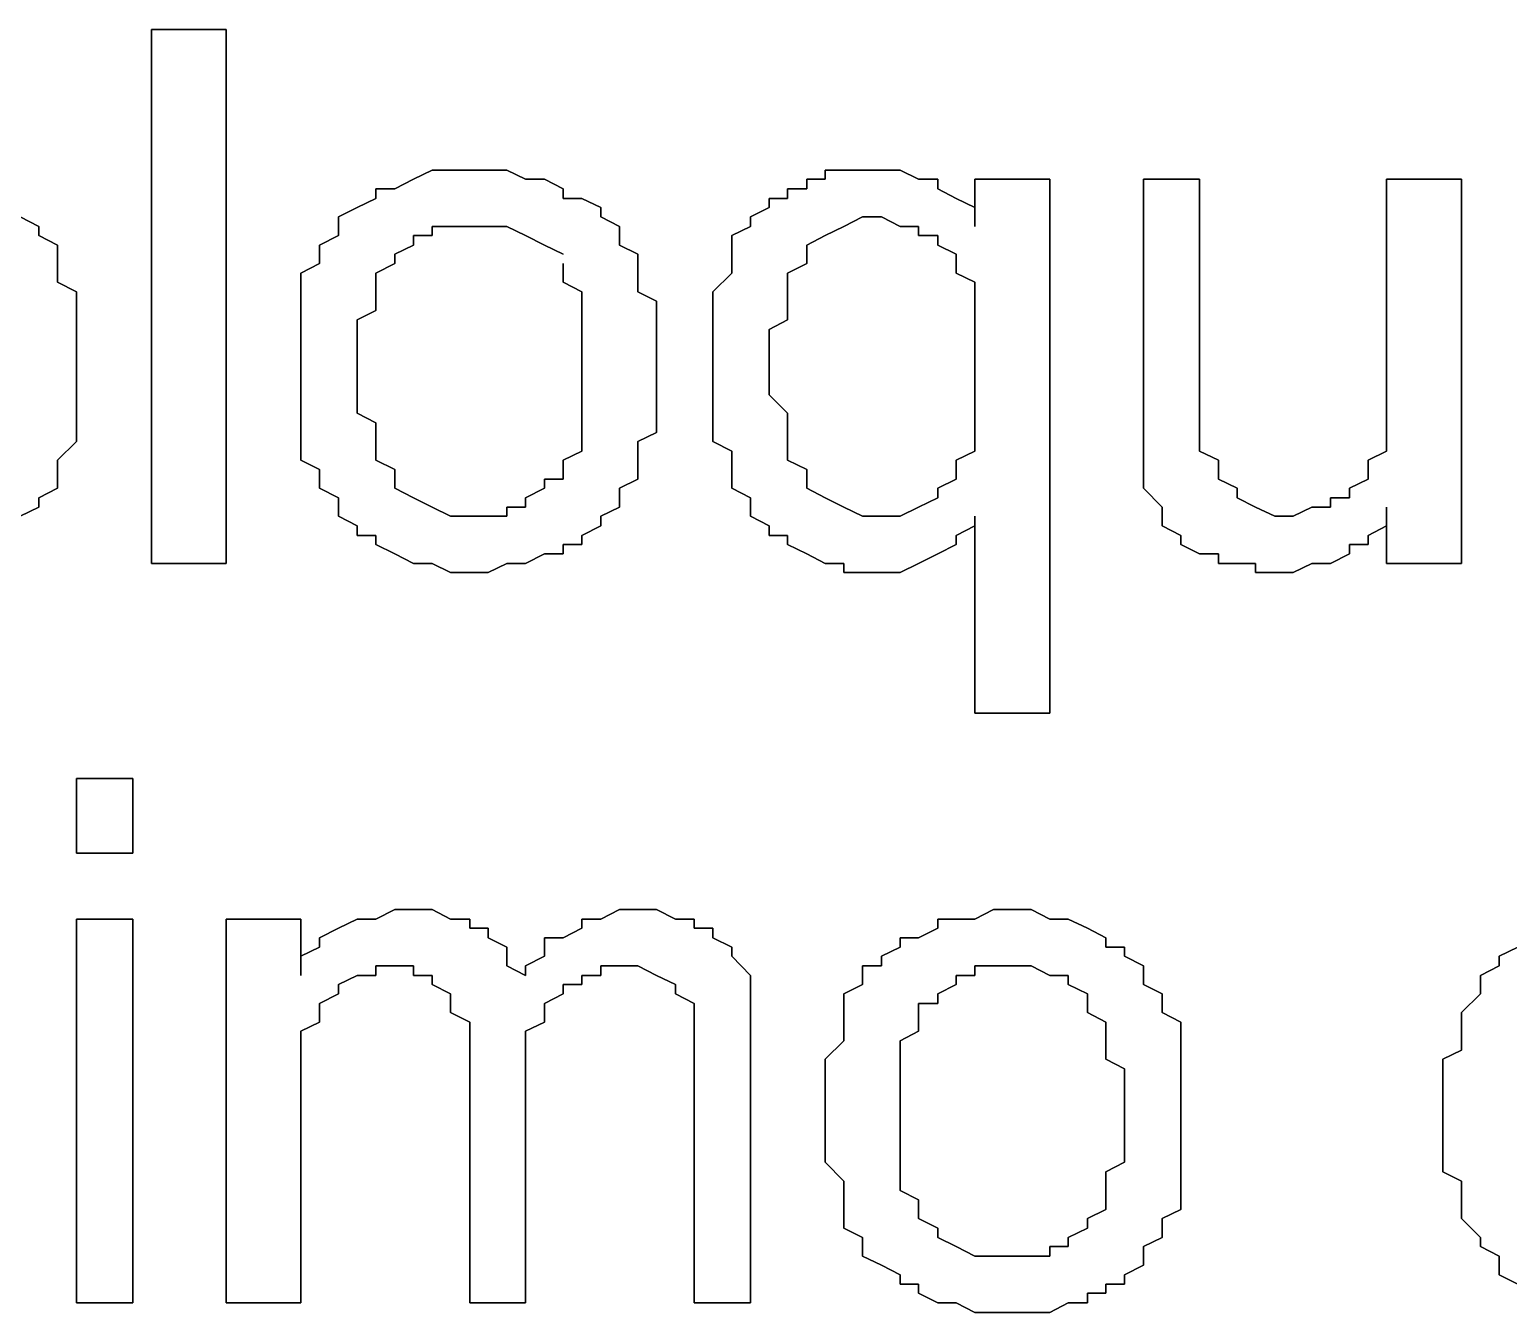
# Model space of a CAD drawing. Header units: metres. Extents: x 2.9 to 42.8, y 1.7 to 28.7.
# Drawn here: x 38.3804 to 38.6591, y 17.3972 to 17.6389 of the extents above; entities that cross this region are included whole.
import ezdxf

# ---------------------------------------------------------------- set-up
doc = ezdxf.new("R2010")
doc.units = ezdxf.units.M
doc.layers.add('GRIS', color=8, linetype='Continuous')

msp = doc.modelspace()

# ---------------------------------------------------------------- linework, layer by layer
at = {"layer": 'GRIS', "lineweight": -3}
for points in [[(38.4175, 17.6389), (38.4034, 17.6389), (38.4175, 17.6389)], [(38.4034, 17.6389), (38.4034, 17.5383), (38.4034, 17.6389)], [(38.4175, 17.5383), (38.4175, 17.6389), (38.4175, 17.5383)], [(38.4563, 17.6124), (38.4528, 17.6107), (38.4563, 17.6124)], [(38.4598, 17.6124), (38.4563, 17.6124), (38.4598, 17.6124)], [(38.4634, 17.6124), (38.4598, 17.6124), (38.4634, 17.6124)], [(38.4669, 17.6124), (38.4634, 17.6124), (38.4669, 17.6124)], [(38.4704, 17.6124), (38.4669, 17.6124), (38.4704, 17.6124)], [(38.4739, 17.6107), (38.4704, 17.6124), (38.4739, 17.6107)], [(38.5339, 17.6124), (38.5304, 17.6124), (38.5339, 17.6124)], [(38.5304, 17.6124), (38.5304, 17.6107), (38.5304, 17.6124)], [(38.5374, 17.6124), (38.5339, 17.6124), (38.5374, 17.6124)], [(38.541, 17.6124), (38.5374, 17.6124), (38.541, 17.6124)], [(38.5445, 17.6124), (38.541, 17.6124), (38.5445, 17.6124)], [(38.548, 17.6107), (38.5445, 17.6124), (38.548, 17.6107)], [(38.4493, 17.6089), (38.4457, 17.6089), (38.4493, 17.6089)], [(38.4457, 17.6089), (38.4457, 17.6071), (38.4457, 17.6089)], [(38.4528, 17.6107), (38.4493, 17.6089), (38.4528, 17.6107)], [(38.4775, 17.6107), (38.4739, 17.6107), (38.4775, 17.6107)], [(38.481, 17.6089), (38.4775, 17.6107), (38.481, 17.6089)], [(38.481, 17.6071), (38.481, 17.6089), (38.481, 17.6071)], [(38.5269, 17.6089), (38.5233, 17.6089), (38.5269, 17.6089)], [(38.5233, 17.6089), (38.5233, 17.6071), (38.5233, 17.6089)], [(38.5304, 17.6107), (38.5269, 17.6107), (38.5304, 17.6107)], [(38.5269, 17.6107), (38.5269, 17.6089), (38.5269, 17.6107)], [(38.5516, 17.6107), (38.548, 17.6107), (38.5516, 17.6107)], [(38.5516, 17.6089), (38.5516, 17.6107), (38.5516, 17.6089)], [(38.5551, 17.6071), (38.5516, 17.6089), (38.5551, 17.6071)], [(38.5727, 17.6107), (38.5586, 17.6107), (38.5727, 17.6107)], [(38.5586, 17.6107), (38.5586, 17.6018), (38.5586, 17.6107)], [(38.5727, 17.5101), (38.5727, 17.6107), (38.5727, 17.5101)], [(38.6009, 17.6107), (38.5904, 17.6107), (38.6009, 17.6107)], [(38.5904, 17.6107), (38.5904, 17.5666), (38.5904, 17.6107)], [(38.6009, 17.5701), (38.6009, 17.6107), (38.6009, 17.5701)], [(38.6503, 17.6107), (38.6362, 17.6107), (38.6503, 17.6107)], [(38.6362, 17.6107), (38.6362, 17.5719), (38.6362, 17.6107)], [(38.6503, 17.5383), (38.6503, 17.6107), (38.6503, 17.5383)], [(38.4457, 17.6071), (38.4422, 17.6054), (38.4457, 17.6071)], [(38.4845, 17.6071), (38.481, 17.6071), (38.4845, 17.6071)], [(38.4881, 17.6054), (38.4845, 17.6071), (38.4881, 17.6054)], [(38.5233, 17.6071), (38.5198, 17.6071), (38.5233, 17.6071)], [(38.5198, 17.6071), (38.5198, 17.6054), (38.5198, 17.6071)], [(38.5586, 17.6054), (38.5551, 17.6071), (38.5586, 17.6054)], [(38.3822, 17.6018), (38.3787, 17.6036), (38.3822, 17.6018)], [(38.4422, 17.6054), (38.4387, 17.6036), (38.4422, 17.6054)], [(38.4387, 17.6036), (38.4387, 17.6018), (38.4387, 17.6036)], [(38.4881, 17.6036), (38.4881, 17.6054), (38.4881, 17.6036)], [(38.4916, 17.6018), (38.4881, 17.6036), (38.4916, 17.6018)], [(38.5198, 17.6054), (38.5163, 17.6036), (38.5198, 17.6054)], [(38.5163, 17.6036), (38.5163, 17.6018), (38.5163, 17.6036)], [(38.5339, 17.6018), (38.5374, 17.6036), (38.5339, 17.6018)], [(38.5374, 17.6036), (38.541, 17.6036), (38.5374, 17.6036)], [(38.541, 17.6036), (38.5445, 17.6018), (38.541, 17.6036)], [(38.5586, 17.6036), (38.5586, 17.6054), (38.5586, 17.6036)], [(38.5586, 17.6018), (38.5586, 17.6036), (38.5586, 17.6018)], [(38.3822, 17.6001), (38.3822, 17.6018), (38.3822, 17.6001)], [(38.3857, 17.5983), (38.3822, 17.6001), (38.3857, 17.5983)], [(38.4387, 17.6001), (38.4351, 17.5983), (38.4387, 17.6001)], [(38.4387, 17.6018), (38.4387, 17.6001), (38.4387, 17.6018)], [(38.4528, 17.5983), (38.4528, 17.6001), (38.4528, 17.5983)], [(38.4528, 17.6001), (38.4563, 17.6001), (38.4528, 17.6001)], [(38.4563, 17.6001), (38.4563, 17.6018), (38.4563, 17.6001)], [(38.4563, 17.6018), (38.4598, 17.6018), (38.4563, 17.6018)], [(38.4598, 17.6018), (38.4634, 17.6018), (38.4598, 17.6018)], [(38.4634, 17.6018), (38.4669, 17.6018), (38.4634, 17.6018)], [(38.4669, 17.6018), (38.4704, 17.6018), (38.4669, 17.6018)], [(38.4704, 17.6018), (38.4739, 17.6001), (38.4704, 17.6018)], [(38.4739, 17.6001), (38.4775, 17.5983), (38.4739, 17.6001)], [(38.4916, 17.6001), (38.4916, 17.6018), (38.4916, 17.6001)], [(38.4916, 17.5983), (38.4916, 17.6001), (38.4916, 17.5983)], [(38.5163, 17.6018), (38.5128, 17.6001), (38.5163, 17.6018)], [(38.5128, 17.6001), (38.5128, 17.5983), (38.5128, 17.6001)], [(38.5269, 17.5983), (38.5304, 17.6001), (38.5269, 17.5983)], [(38.5304, 17.6001), (38.5339, 17.6018), (38.5304, 17.6001)], [(38.5445, 17.6018), (38.548, 17.6018), (38.5445, 17.6018)], [(38.548, 17.6018), (38.548, 17.6001), (38.548, 17.6018)], [(38.548, 17.6001), (38.5516, 17.6001), (38.548, 17.6001)], [(38.5516, 17.6001), (38.5516, 17.5983), (38.5516, 17.6001)], [(38.3857, 17.5966), (38.3857, 17.5983), (38.3857, 17.5966)], [(38.4351, 17.5983), (38.4351, 17.5966), (38.4351, 17.5983)], [(38.4493, 17.5966), (38.4528, 17.5983), (38.4493, 17.5966)], [(38.4775, 17.5983), (38.481, 17.5966), (38.4775, 17.5983)], [(38.4951, 17.5966), (38.4916, 17.5983), (38.4951, 17.5966)], [(38.5128, 17.5983), (38.5128, 17.5948), (38.5128, 17.5983)], [(38.5269, 17.5966), (38.5269, 17.5983), (38.5269, 17.5966)], [(38.5516, 17.5983), (38.5551, 17.5966), (38.5516, 17.5983)], [(38.3857, 17.593), (38.3857, 17.5966), (38.3857, 17.593)], [(38.4351, 17.5948), (38.4316, 17.593), (38.4351, 17.5948)], [(38.4351, 17.5966), (38.4351, 17.5948), (38.4351, 17.5966)], [(38.4457, 17.593), (38.4493, 17.5948), (38.4457, 17.593)], [(38.4493, 17.5948), (38.4493, 17.5966), (38.4493, 17.5948)], [(38.481, 17.5948), (38.481, 17.593), (38.481, 17.5948)], [(38.4951, 17.593), (38.4951, 17.5966), (38.4951, 17.593)], [(38.5128, 17.5948), (38.5128, 17.593), (38.5128, 17.5948)], [(38.5233, 17.593), (38.5269, 17.5948), (38.5233, 17.593)], [(38.5269, 17.5948), (38.5269, 17.5966), (38.5269, 17.5948)], [(38.5551, 17.5966), (38.5551, 17.5948), (38.5551, 17.5966)], [(38.5551, 17.5948), (38.5551, 17.593), (38.5551, 17.5948)], [(38.3857, 17.5913), (38.3857, 17.593), (38.3857, 17.5913)], [(38.4316, 17.593), (38.4316, 17.5895), (38.4316, 17.593)], [(38.4457, 17.5913), (38.4457, 17.593), (38.4457, 17.5913)], [(38.481, 17.593), (38.481, 17.5913), (38.481, 17.593)], [(38.4951, 17.5913), (38.4951, 17.593), (38.4951, 17.5913)], [(38.5128, 17.593), (38.5092, 17.5895), (38.5128, 17.593)], [(38.5233, 17.5913), (38.5233, 17.593), (38.5233, 17.5913)], [(38.5551, 17.593), (38.5586, 17.5913), (38.5551, 17.593)], [(38.3893, 17.5895), (38.3857, 17.5913), (38.3893, 17.5895)], [(38.3893, 17.5877), (38.3893, 17.5895), (38.3893, 17.5877)], [(38.4316, 17.5895), (38.4316, 17.5877), (38.4316, 17.5895)], [(38.4457, 17.5877), (38.4457, 17.5913), (38.4457, 17.5877)], [(38.481, 17.5913), (38.4845, 17.5895), (38.481, 17.5913)], [(38.4845, 17.5895), (38.4845, 17.5877), (38.4845, 17.5895)], [(38.4951, 17.5895), (38.4951, 17.5913), (38.4951, 17.5895)], [(38.4986, 17.5877), (38.4951, 17.5895), (38.4986, 17.5877)], [(38.5092, 17.5895), (38.5092, 17.5877), (38.5092, 17.5895)], [(38.5233, 17.5895), (38.5233, 17.5913), (38.5233, 17.5895)], [(38.5233, 17.5877), (38.5233, 17.5895), (38.5233, 17.5877)], [(38.5586, 17.5913), (38.5586, 17.5895), (38.5586, 17.5913)], [(38.5586, 17.5895), (38.5586, 17.5877), (38.5586, 17.5895)], [(38.3893, 17.5842), (38.3893, 17.5877), (38.3893, 17.5842)], [(38.4316, 17.5877), (38.4316, 17.586), (38.4316, 17.5877)], [(38.4316, 17.586), (38.4316, 17.5824), (38.4316, 17.586)], [(38.4422, 17.5842), (38.4457, 17.586), (38.4422, 17.5842)], [(38.4457, 17.586), (38.4457, 17.5877), (38.4457, 17.586)], [(38.4845, 17.5877), (38.4845, 17.586), (38.4845, 17.5877)], [(38.4845, 17.586), (38.4845, 17.5842), (38.4845, 17.586)], [(38.4986, 17.5842), (38.4986, 17.5877), (38.4986, 17.5842)], [(38.5092, 17.5877), (38.5092, 17.586), (38.5092, 17.5877)], [(38.5092, 17.586), (38.5092, 17.5824), (38.5092, 17.586)], [(38.5233, 17.5842), (38.5233, 17.5877), (38.5233, 17.5842)], [(38.5586, 17.5877), (38.5586, 17.5842), (38.5586, 17.5877)], [(38.3893, 17.5824), (38.3893, 17.5842), (38.3893, 17.5824)], [(38.4422, 17.5807), (38.4422, 17.5842), (38.4422, 17.5807)], [(38.4845, 17.5842), (38.4845, 17.5807), (38.4845, 17.5842)], [(38.4986, 17.5824), (38.4986, 17.5842), (38.4986, 17.5824)], [(38.5198, 17.5824), (38.5233, 17.5842), (38.5198, 17.5824)], [(38.5586, 17.5842), (38.5586, 17.5824), (38.5586, 17.5842)], [(38.3893, 17.5807), (38.3893, 17.5824), (38.3893, 17.5807)], [(38.3893, 17.5772), (38.3893, 17.5807), (38.3893, 17.5772)], [(38.4316, 17.5824), (38.4316, 17.5807), (38.4316, 17.5824)], [(38.4316, 17.5807), (38.4316, 17.5772), (38.4316, 17.5807)], [(38.4422, 17.5789), (38.4422, 17.5807), (38.4422, 17.5789)], [(38.4845, 17.5807), (38.4845, 17.5789), (38.4845, 17.5807)], [(38.4986, 17.5807), (38.4986, 17.5824), (38.4986, 17.5807)], [(38.4986, 17.5772), (38.4986, 17.5807), (38.4986, 17.5772)], [(38.5092, 17.5824), (38.5092, 17.5807), (38.5092, 17.5824)], [(38.5092, 17.5807), (38.5092, 17.5789), (38.5092, 17.5807)], [(38.5198, 17.5789), (38.5198, 17.5824), (38.5198, 17.5789)], [(38.5586, 17.5824), (38.5586, 17.5789), (38.5586, 17.5824)], [(38.4422, 17.5754), (38.4422, 17.5789), (38.4422, 17.5754)], [(38.4845, 17.5789), (38.4845, 17.5754), (38.4845, 17.5789)], [(38.5092, 17.5789), (38.5092, 17.5754), (38.5092, 17.5789)], [(38.5198, 17.5772), (38.5198, 17.5789), (38.5198, 17.5772)], [(38.5586, 17.5789), (38.5586, 17.5772), (38.5586, 17.5789)], [(38.3893, 17.5754), (38.3893, 17.5772), (38.3893, 17.5754)], [(38.3893, 17.5736), (38.3893, 17.5754), (38.3893, 17.5736)], [(38.4316, 17.5772), (38.4316, 17.5754), (38.4316, 17.5772)], [(38.4316, 17.5754), (38.4316, 17.5719), (38.4316, 17.5754)], [(38.4422, 17.5719), (38.4422, 17.5754), (38.4422, 17.5719)], [(38.4845, 17.5754), (38.4845, 17.5736), (38.4845, 17.5754)], [(38.4986, 17.5754), (38.4986, 17.5772), (38.4986, 17.5754)], [(38.4986, 17.5736), (38.4986, 17.5754), (38.4986, 17.5736)], [(38.5092, 17.5754), (38.5092, 17.5736), (38.5092, 17.5754)], [(38.5198, 17.5754), (38.5198, 17.5772), (38.5198, 17.5754)], [(38.5198, 17.5719), (38.5198, 17.5754), (38.5198, 17.5719)], [(38.5586, 17.5772), (38.5586, 17.5736), (38.5586, 17.5772)], [(38.3893, 17.5701), (38.3893, 17.5736), (38.3893, 17.5701)], [(38.4845, 17.5736), (38.4845, 17.5719), (38.4845, 17.5736)], [(38.4986, 17.5701), (38.4986, 17.5736), (38.4986, 17.5701)], [(38.5092, 17.5736), (38.5092, 17.5701), (38.5092, 17.5736)], [(38.5586, 17.5736), (38.5586, 17.5719), (38.5586, 17.5736)], [(38.3893, 17.5683), (38.3893, 17.5701), (38.3893, 17.5683)], [(38.4316, 17.5719), (38.4316, 17.5701), (38.4316, 17.5719)], [(38.4316, 17.5701), (38.4316, 17.5666), (38.4316, 17.5701)], [(38.4422, 17.5701), (38.4422, 17.5719), (38.4422, 17.5701)], [(38.4422, 17.5666), (38.4422, 17.5701), (38.4422, 17.5666)], [(38.4845, 17.5719), (38.4845, 17.5683), (38.4845, 17.5719)], [(38.4986, 17.5683), (38.4986, 17.5701), (38.4986, 17.5683)], [(38.5092, 17.5701), (38.5092, 17.5683), (38.5092, 17.5701)], [(38.5198, 17.5701), (38.5198, 17.5719), (38.5198, 17.5701)], [(38.5233, 17.5666), (38.5198, 17.5701), (38.5233, 17.5666)], [(38.5586, 17.5719), (38.5586, 17.5683), (38.5586, 17.5719)], [(38.6009, 17.5683), (38.6009, 17.5701), (38.6009, 17.5683)], [(38.6362, 17.5719), (38.6362, 17.5701), (38.6362, 17.5719)], [(38.6362, 17.5701), (38.6362, 17.5666), (38.6362, 17.5701)], [(38.3893, 17.5648), (38.3893, 17.5683), (38.3893, 17.5648)], [(38.4316, 17.5666), (38.4316, 17.5648), (38.4316, 17.5666)], [(38.4457, 17.5648), (38.4422, 17.5666), (38.4457, 17.5648)], [(38.4845, 17.5683), (38.4845, 17.5666), (38.4845, 17.5683)], [(38.4845, 17.5666), (38.4845, 17.563), (38.4845, 17.5666)], [(38.4986, 17.5648), (38.4986, 17.5683), (38.4986, 17.5648)], [(38.5092, 17.5683), (38.5092, 17.5648), (38.5092, 17.5683)], [(38.5233, 17.5648), (38.5233, 17.5666), (38.5233, 17.5648)], [(38.5586, 17.5683), (38.5586, 17.5666), (38.5586, 17.5683)], [(38.5586, 17.5666), (38.5586, 17.563), (38.5586, 17.5666)], [(38.5904, 17.5666), (38.5904, 17.563), (38.5904, 17.5666)], [(38.6009, 17.5648), (38.6009, 17.5683), (38.6009, 17.5648)], [(38.6362, 17.5666), (38.6362, 17.5648), (38.6362, 17.5666)], [(38.3893, 17.563), (38.3893, 17.5648), (38.3893, 17.563)], [(38.4316, 17.5648), (38.4316, 17.563), (38.4316, 17.5648)], [(38.4457, 17.5613), (38.4457, 17.5648), (38.4457, 17.5613)], [(38.4986, 17.563), (38.4986, 17.5648), (38.4986, 17.563)], [(38.5092, 17.5648), (38.5092, 17.563), (38.5092, 17.5648)], [(38.5233, 17.5613), (38.5233, 17.5648), (38.5233, 17.5613)], [(38.6009, 17.563), (38.6009, 17.5648), (38.6009, 17.563)], [(38.6362, 17.5648), (38.6362, 17.5613), (38.6362, 17.5648)], [(38.3857, 17.5578), (38.3893, 17.5613), (38.3857, 17.5578)], [(38.3893, 17.5613), (38.3893, 17.563), (38.3893, 17.5613)], [(38.4316, 17.563), (38.4316, 17.5595), (38.4316, 17.563)], [(38.4457, 17.5595), (38.4457, 17.5613), (38.4457, 17.5595)], [(38.4845, 17.563), (38.4845, 17.5613), (38.4845, 17.563)], [(38.4845, 17.5613), (38.4845, 17.5595), (38.4845, 17.5613)], [(38.4951, 17.5613), (38.4986, 17.563), (38.4951, 17.5613)], [(38.4951, 17.5578), (38.4951, 17.5613), (38.4951, 17.5578)], [(38.5092, 17.563), (38.5092, 17.5613), (38.5092, 17.563)], [(38.5092, 17.5613), (38.5128, 17.5595), (38.5092, 17.5613)], [(38.5233, 17.5595), (38.5233, 17.5613), (38.5233, 17.5595)], [(38.5586, 17.563), (38.5586, 17.5613), (38.5586, 17.563)], [(38.5586, 17.5613), (38.5586, 17.5595), (38.5586, 17.5613)], [(38.5904, 17.563), (38.5904, 17.5613), (38.5904, 17.563)], [(38.5904, 17.5613), (38.5904, 17.5578), (38.5904, 17.5613)], [(38.6009, 17.5595), (38.6009, 17.563), (38.6009, 17.5595)], [(38.6362, 17.5613), (38.6362, 17.5595), (38.6362, 17.5613)], [(38.4316, 17.5595), (38.4316, 17.5578), (38.4316, 17.5595)], [(38.4457, 17.5578), (38.4457, 17.5595), (38.4457, 17.5578)], [(38.4845, 17.5595), (38.481, 17.5578), (38.4845, 17.5595)], [(38.5128, 17.5595), (38.5128, 17.556), (38.5128, 17.5595)], [(38.5233, 17.5578), (38.5233, 17.5595), (38.5233, 17.5578)], [(38.5586, 17.5595), (38.5551, 17.5578), (38.5586, 17.5595)], [(38.6045, 17.5578), (38.6009, 17.5595), (38.6045, 17.5578)], [(38.6362, 17.5595), (38.6327, 17.5578), (38.6362, 17.5595)], [(38.3857, 17.556), (38.3857, 17.5578), (38.3857, 17.556)], [(38.3857, 17.5542), (38.3857, 17.556), (38.3857, 17.5542)], [(38.4316, 17.5578), (38.4351, 17.556), (38.4316, 17.5578)], [(38.4351, 17.556), (38.4351, 17.5542), (38.4351, 17.556)], [(38.4493, 17.556), (38.4457, 17.5578), (38.4493, 17.556)], [(38.4493, 17.5542), (38.4493, 17.556), (38.4493, 17.5542)], [(38.481, 17.5578), (38.481, 17.556), (38.481, 17.5578)], [(38.481, 17.556), (38.481, 17.5542), (38.481, 17.556)], [(38.4951, 17.556), (38.4951, 17.5578), (38.4951, 17.556)], [(38.4951, 17.5542), (38.4951, 17.556), (38.4951, 17.5542)], [(38.5128, 17.556), (38.5128, 17.5542), (38.5128, 17.556)], [(38.5269, 17.556), (38.5233, 17.5578), (38.5269, 17.556)], [(38.5269, 17.5542), (38.5269, 17.556), (38.5269, 17.5542)], [(38.5551, 17.5578), (38.5551, 17.556), (38.5551, 17.5578)], [(38.5551, 17.556), (38.5551, 17.5542), (38.5551, 17.556)], [(38.5904, 17.5578), (38.5904, 17.556), (38.5904, 17.5578)], [(38.5904, 17.556), (38.5904, 17.5542), (38.5904, 17.556)], [(38.6045, 17.556), (38.6045, 17.5578), (38.6045, 17.556)], [(38.6045, 17.5542), (38.6045, 17.556), (38.6045, 17.5542)], [(38.6327, 17.5578), (38.6327, 17.556), (38.6327, 17.5578)], [(38.6327, 17.556), (38.6327, 17.5542), (38.6327, 17.556)], [(38.3857, 17.5525), (38.3857, 17.5542), (38.3857, 17.5525)], [(38.4351, 17.5542), (38.4351, 17.5525), (38.4351, 17.5542)], [(38.4493, 17.5525), (38.4493, 17.5542), (38.4493, 17.5525)], [(38.481, 17.5542), (38.4775, 17.5542), (38.481, 17.5542)], [(38.4775, 17.5542), (38.4775, 17.5525), (38.4775, 17.5542)], [(38.4916, 17.5525), (38.4951, 17.5542), (38.4916, 17.5525)], [(38.5128, 17.5542), (38.5128, 17.5525), (38.5128, 17.5542)], [(38.5269, 17.5525), (38.5269, 17.5542), (38.5269, 17.5525)], [(38.5551, 17.5542), (38.5516, 17.5525), (38.5551, 17.5542)], [(38.5904, 17.5542), (38.5904, 17.5525), (38.5904, 17.5542)], [(38.608, 17.5525), (38.6045, 17.5542), (38.608, 17.5525)], [(38.6327, 17.5542), (38.6292, 17.5525), (38.6327, 17.5542)], [(38.3822, 17.5507), (38.3857, 17.5525), (38.3822, 17.5507)], [(38.3822, 17.5489), (38.3822, 17.5507), (38.3822, 17.5489)], [(38.4351, 17.5525), (38.4387, 17.5507), (38.4351, 17.5525)], [(38.4387, 17.5507), (38.4387, 17.5489), (38.4387, 17.5507)], [(38.4528, 17.5507), (38.4493, 17.5525), (38.4528, 17.5507)], [(38.4563, 17.5489), (38.4528, 17.5507), (38.4563, 17.5489)], [(38.4775, 17.5525), (38.4739, 17.5507), (38.4775, 17.5525)], [(38.4739, 17.5507), (38.4739, 17.5489), (38.4739, 17.5507)], [(38.4916, 17.5507), (38.4916, 17.5525), (38.4916, 17.5507)], [(38.4916, 17.5489), (38.4916, 17.5507), (38.4916, 17.5489)], [(38.5128, 17.5525), (38.5163, 17.5507), (38.5128, 17.5525)], [(38.5163, 17.5507), (38.5163, 17.5489), (38.5163, 17.5507)], [(38.5304, 17.5507), (38.5269, 17.5525), (38.5304, 17.5507)], [(38.5339, 17.5489), (38.5304, 17.5507), (38.5339, 17.5489)], [(38.5516, 17.5507), (38.548, 17.5489), (38.5516, 17.5507)], [(38.5516, 17.5525), (38.5516, 17.5507), (38.5516, 17.5525)], [(38.5904, 17.5525), (38.5939, 17.5489), (38.5904, 17.5525)], [(38.608, 17.5507), (38.608, 17.5525), (38.608, 17.5507)], [(38.6115, 17.5489), (38.608, 17.5507), (38.6115, 17.5489)], [(38.6292, 17.5507), (38.6256, 17.5507), (38.6292, 17.5507)], [(38.6256, 17.5507), (38.6256, 17.5489), (38.6256, 17.5507)], [(38.6292, 17.5525), (38.6292, 17.5507), (38.6292, 17.5525)], [(38.3787, 17.5472), (38.3822, 17.5489), (38.3787, 17.5472)], [(38.4387, 17.5489), (38.4387, 17.5472), (38.4387, 17.5489)], [(38.4387, 17.5472), (38.4422, 17.5454), (38.4387, 17.5472)], [(38.4598, 17.5472), (38.4563, 17.5489), (38.4598, 17.5472)], [(38.4634, 17.5472), (38.4598, 17.5472), (38.4634, 17.5472)], [(38.4669, 17.5472), (38.4634, 17.5472), (38.4669, 17.5472)], [(38.4704, 17.5472), (38.4669, 17.5472), (38.4704, 17.5472)], [(38.4739, 17.5489), (38.4704, 17.5489), (38.4739, 17.5489)], [(38.4704, 17.5489), (38.4704, 17.5472), (38.4704, 17.5489)], [(38.4881, 17.5472), (38.4916, 17.5489), (38.4881, 17.5472)], [(38.4881, 17.5454), (38.4881, 17.5472), (38.4881, 17.5454)], [(38.5163, 17.5489), (38.5163, 17.5472), (38.5163, 17.5489)], [(38.5163, 17.5472), (38.5198, 17.5454), (38.5163, 17.5472)], [(38.5374, 17.5472), (38.5339, 17.5489), (38.5374, 17.5472)], [(38.541, 17.5472), (38.5374, 17.5472), (38.541, 17.5472)], [(38.5445, 17.5472), (38.541, 17.5472), (38.5445, 17.5472)], [(38.548, 17.5489), (38.5445, 17.5472), (38.548, 17.5489)], [(38.5586, 17.5454), (38.5586, 17.5472), (38.5586, 17.5454)], [(38.5586, 17.5472), (38.5586, 17.5101), (38.5586, 17.5472)], [(38.5939, 17.5489), (38.5939, 17.5472), (38.5939, 17.5489)], [(38.5939, 17.5472), (38.5939, 17.5454), (38.5939, 17.5472)], [(38.6151, 17.5472), (38.6115, 17.5489), (38.6151, 17.5472)], [(38.6186, 17.5472), (38.6151, 17.5472), (38.6186, 17.5472)], [(38.6221, 17.5489), (38.6186, 17.5472), (38.6221, 17.5489)], [(38.6256, 17.5489), (38.6221, 17.5489), (38.6256, 17.5489)], [(38.6362, 17.5472), (38.6362, 17.5489), (38.6362, 17.5472)], [(38.6362, 17.5489), (38.6362, 17.5383), (38.6362, 17.5489)], [(38.6362, 17.5454), (38.6362, 17.5472), (38.6362, 17.5454)], [(38.4422, 17.5454), (38.4422, 17.5436), (38.4422, 17.5454)], [(38.4845, 17.5436), (38.4881, 17.5454), (38.4845, 17.5436)], [(38.5198, 17.5454), (38.5198, 17.5436), (38.5198, 17.5454)], [(38.5551, 17.5436), (38.5586, 17.5454), (38.5551, 17.5436)], [(38.5939, 17.5454), (38.5974, 17.5436), (38.5939, 17.5454)], [(38.6327, 17.5436), (38.6362, 17.5454), (38.6327, 17.5436)], [(38.4422, 17.5436), (38.4457, 17.5436), (38.4422, 17.5436)], [(38.4457, 17.5436), (38.4457, 17.5419), (38.4457, 17.5436)], [(38.4457, 17.5419), (38.4493, 17.5401), (38.4457, 17.5419)], [(38.481, 17.5401), (38.481, 17.5419), (38.481, 17.5401)], [(38.481, 17.5419), (38.4845, 17.5419), (38.481, 17.5419)], [(38.4845, 17.5419), (38.4845, 17.5436), (38.4845, 17.5419)], [(38.5198, 17.5436), (38.5233, 17.5436), (38.5198, 17.5436)], [(38.5233, 17.5436), (38.5233, 17.5419), (38.5233, 17.5436)], [(38.5233, 17.5419), (38.5269, 17.5401), (38.5233, 17.5419)], [(38.5516, 17.5401), (38.5551, 17.5419), (38.5516, 17.5401)], [(38.5551, 17.5419), (38.5551, 17.5436), (38.5551, 17.5419)], [(38.5974, 17.5436), (38.5974, 17.5419), (38.5974, 17.5436)], [(38.5974, 17.5419), (38.6009, 17.5401), (38.5974, 17.5419)], [(38.6292, 17.5401), (38.6292, 17.5419), (38.6292, 17.5401)], [(38.6292, 17.5419), (38.6327, 17.5419), (38.6292, 17.5419)], [(38.6327, 17.5419), (38.6327, 17.5436), (38.6327, 17.5419)], [(38.4493, 17.5401), (38.4528, 17.5383), (38.4493, 17.5401)], [(38.4739, 17.5383), (38.4775, 17.5401), (38.4739, 17.5383)], [(38.4775, 17.5401), (38.481, 17.5401), (38.4775, 17.5401)], [(38.5269, 17.5401), (38.5304, 17.5383), (38.5269, 17.5401)], [(38.548, 17.5383), (38.5516, 17.5401), (38.548, 17.5383)], [(38.6009, 17.5401), (38.6045, 17.5401), (38.6009, 17.5401)], [(38.6045, 17.5401), (38.6045, 17.5383), (38.6045, 17.5401)], [(38.6256, 17.5383), (38.6292, 17.5401), (38.6256, 17.5383)], [(38.4034, 17.5383), (38.4175, 17.5383), (38.4034, 17.5383)], [(38.4528, 17.5383), (38.4563, 17.5383), (38.4528, 17.5383)], [(38.4563, 17.5383), (38.4598, 17.5366), (38.4563, 17.5383)], [(38.4598, 17.5366), (38.4634, 17.5366), (38.4598, 17.5366)], [(38.4634, 17.5366), (38.4669, 17.5366), (38.4634, 17.5366)], [(38.4669, 17.5366), (38.4704, 17.5383), (38.4669, 17.5366)], [(38.4704, 17.5383), (38.4739, 17.5383), (38.4704, 17.5383)], [(38.5304, 17.5383), (38.5339, 17.5383), (38.5304, 17.5383)], [(38.5339, 17.5383), (38.5339, 17.5366), (38.5339, 17.5383)], [(38.5339, 17.5366), (38.5374, 17.5366), (38.5339, 17.5366)], [(38.5374, 17.5366), (38.541, 17.5366), (38.5374, 17.5366)], [(38.541, 17.5366), (38.5445, 17.5366), (38.541, 17.5366)], [(38.5445, 17.5366), (38.548, 17.5383), (38.5445, 17.5366)], [(38.6045, 17.5383), (38.608, 17.5383), (38.6045, 17.5383)], [(38.608, 17.5383), (38.6115, 17.5383), (38.608, 17.5383)], [(38.6115, 17.5383), (38.6115, 17.5366), (38.6115, 17.5383)], [(38.6115, 17.5366), (38.6151, 17.5366), (38.6115, 17.5366)], [(38.6151, 17.5366), (38.6186, 17.5366), (38.6151, 17.5366)], [(38.6186, 17.5366), (38.6221, 17.5383), (38.6186, 17.5366)], [(38.6221, 17.5383), (38.6256, 17.5383), (38.6221, 17.5383)], [(38.6362, 17.5383), (38.6503, 17.5383), (38.6362, 17.5383)], [(38.5586, 17.5101), (38.5727, 17.5101), (38.5586, 17.5101)], [(38.3999, 17.4978), (38.3893, 17.4978), (38.3999, 17.4978)], [(38.3893, 17.4978), (38.3893, 17.4837), (38.3893, 17.4978)], [(38.3999, 17.4837), (38.3999, 17.4978), (38.3999, 17.4837)], [(38.3893, 17.4837), (38.3999, 17.4837), (38.3893, 17.4837)], [(38.4493, 17.4731), (38.4457, 17.4713), (38.4493, 17.4731)], [(38.4528, 17.4731), (38.4493, 17.4731), (38.4528, 17.4731)], [(38.4563, 17.4731), (38.4528, 17.4731), (38.4563, 17.4731)], [(38.4598, 17.4713), (38.4563, 17.4731), (38.4598, 17.4713)], [(38.4916, 17.4731), (38.4881, 17.4713), (38.4916, 17.4731)], [(38.4951, 17.4731), (38.4916, 17.4731), (38.4951, 17.4731)], [(38.4986, 17.4731), (38.4951, 17.4731), (38.4986, 17.4731)], [(38.5022, 17.4713), (38.4986, 17.4731), (38.5022, 17.4713)], [(38.5621, 17.4731), (38.5586, 17.4713), (38.5621, 17.4731)], [(38.5657, 17.4731), (38.5621, 17.4731), (38.5657, 17.4731)], [(38.5692, 17.4731), (38.5657, 17.4731), (38.5692, 17.4731)], [(38.5727, 17.4713), (38.5692, 17.4731), (38.5727, 17.4713)], [(38.3999, 17.4713), (38.3893, 17.4713), (38.3999, 17.4713)], [(38.3893, 17.4713), (38.3893, 17.399), (38.3893, 17.4713)], [(38.3999, 17.399), (38.3999, 17.4713), (38.3999, 17.399)], [(38.4316, 17.4713), (38.4175, 17.4713), (38.4316, 17.4713)], [(38.4175, 17.4713), (38.4175, 17.399), (38.4175, 17.4713)], [(38.4316, 17.4607), (38.4316, 17.4713), (38.4316, 17.4607)], [(38.4387, 17.4696), (38.4351, 17.4678), (38.4387, 17.4696)], [(38.4422, 17.4713), (38.4387, 17.4696), (38.4422, 17.4713)], [(38.4457, 17.4713), (38.4422, 17.4713), (38.4457, 17.4713)], [(38.4634, 17.4713), (38.4598, 17.4713), (38.4634, 17.4713)], [(38.4634, 17.4696), (38.4634, 17.4713), (38.4634, 17.4696)], [(38.4669, 17.4696), (38.4634, 17.4696), (38.4669, 17.4696)], [(38.4669, 17.4678), (38.4669, 17.4696), (38.4669, 17.4678)], [(38.4845, 17.4696), (38.481, 17.4678), (38.4845, 17.4696)], [(38.4881, 17.4713), (38.4845, 17.4713), (38.4881, 17.4713)], [(38.4845, 17.4713), (38.4845, 17.4696), (38.4845, 17.4713)], [(38.5057, 17.4713), (38.5022, 17.4713), (38.5057, 17.4713)], [(38.5057, 17.4696), (38.5057, 17.4713), (38.5057, 17.4696)], [(38.5092, 17.4696), (38.5057, 17.4696), (38.5092, 17.4696)], [(38.5092, 17.4678), (38.5092, 17.4696), (38.5092, 17.4678)], [(38.5516, 17.4696), (38.548, 17.4678), (38.5516, 17.4696)], [(38.5551, 17.4713), (38.5516, 17.4713), (38.5551, 17.4713)], [(38.5516, 17.4713), (38.5516, 17.4696), (38.5516, 17.4713)], [(38.5586, 17.4713), (38.5551, 17.4713), (38.5586, 17.4713)], [(38.5762, 17.4713), (38.5727, 17.4713), (38.5762, 17.4713)], [(38.5798, 17.4696), (38.5762, 17.4713), (38.5798, 17.4696)], [(38.5833, 17.4678), (38.5798, 17.4696), (38.5833, 17.4678)], [(38.4351, 17.4678), (38.4351, 17.466), (38.4351, 17.4678)], [(38.4704, 17.466), (38.4669, 17.4678), (38.4704, 17.466)], [(38.481, 17.4678), (38.4775, 17.4678), (38.481, 17.4678)], [(38.4775, 17.4678), (38.4775, 17.466), (38.4775, 17.4678)], [(38.5128, 17.466), (38.5092, 17.4678), (38.5128, 17.466)], [(38.548, 17.4678), (38.5445, 17.4678), (38.548, 17.4678)], [(38.5445, 17.4678), (38.5445, 17.466), (38.5445, 17.4678)], [(38.5833, 17.466), (38.5833, 17.4678), (38.5833, 17.466)], [(38.4351, 17.466), (38.4316, 17.4643), (38.4351, 17.466)], [(38.4316, 17.4643), (38.4316, 17.4625), (38.4316, 17.4643)], [(38.4704, 17.4643), (38.4704, 17.466), (38.4704, 17.4643)], [(38.4704, 17.4625), (38.4704, 17.4643), (38.4704, 17.4625)], [(38.4775, 17.4643), (38.4739, 17.4625), (38.4775, 17.4643)], [(38.4775, 17.466), (38.4775, 17.4643), (38.4775, 17.466)], [(38.5128, 17.4643), (38.5128, 17.466), (38.5128, 17.4643)], [(38.5163, 17.4607), (38.5128, 17.4643), (38.5163, 17.4607)], [(38.5445, 17.466), (38.541, 17.4643), (38.5445, 17.466)], [(38.541, 17.4643), (38.541, 17.4625), (38.541, 17.4643)], [(38.5868, 17.466), (38.5833, 17.466), (38.5868, 17.466)], [(38.5868, 17.4643), (38.5868, 17.466), (38.5868, 17.4643)], [(38.5904, 17.4625), (38.5868, 17.4643), (38.5904, 17.4625)], [(38.6609, 17.466), (38.6574, 17.4643), (38.6609, 17.466)], [(38.6574, 17.4643), (38.6574, 17.4625), (38.6574, 17.4643)], [(38.4316, 17.4625), (38.4316, 17.4607), (38.4316, 17.4625)], [(38.4387, 17.459), (38.4422, 17.4607), (38.4387, 17.459)], [(38.4422, 17.4607), (38.4457, 17.4607), (38.4422, 17.4607)], [(38.4457, 17.4607), (38.4457, 17.4625), (38.4457, 17.4607)], [(38.4457, 17.4625), (38.4493, 17.4625), (38.4457, 17.4625)], [(38.4493, 17.4625), (38.4528, 17.4625), (38.4493, 17.4625)], [(38.4528, 17.4625), (38.4528, 17.4607), (38.4528, 17.4625)], [(38.4528, 17.4607), (38.4563, 17.4607), (38.4528, 17.4607)], [(38.4563, 17.4607), (38.4563, 17.459), (38.4563, 17.4607)], [(38.4739, 17.4607), (38.4704, 17.4625), (38.4739, 17.4607)], [(38.4739, 17.4625), (38.4739, 17.4607), (38.4739, 17.4625)], [(38.4845, 17.459), (38.4845, 17.4607), (38.4845, 17.459)], [(38.4845, 17.4607), (38.4881, 17.4607), (38.4845, 17.4607)], [(38.4881, 17.4607), (38.4881, 17.4625), (38.4881, 17.4607)], [(38.4881, 17.4625), (38.4916, 17.4625), (38.4881, 17.4625)], [(38.4916, 17.4625), (38.4951, 17.4625), (38.4916, 17.4625)], [(38.4951, 17.4625), (38.4986, 17.4607), (38.4951, 17.4625)], [(38.4986, 17.4607), (38.5022, 17.459), (38.4986, 17.4607)], [(38.5163, 17.459), (38.5163, 17.4607), (38.5163, 17.459)], [(38.541, 17.4625), (38.5374, 17.4625), (38.541, 17.4625)], [(38.5374, 17.4625), (38.5374, 17.4607), (38.5374, 17.4625)], [(38.5374, 17.4607), (38.5374, 17.459), (38.5374, 17.4607)], [(38.5551, 17.459), (38.5551, 17.4607), (38.5551, 17.459)], [(38.5551, 17.4607), (38.5586, 17.4607), (38.5551, 17.4607)], [(38.5586, 17.4607), (38.5586, 17.4625), (38.5586, 17.4607)], [(38.5586, 17.4625), (38.5621, 17.4625), (38.5586, 17.4625)], [(38.5621, 17.4625), (38.5657, 17.4625), (38.5621, 17.4625)], [(38.5657, 17.4625), (38.5692, 17.4625), (38.5657, 17.4625)], [(38.5692, 17.4625), (38.5727, 17.4607), (38.5692, 17.4625)], [(38.5727, 17.4607), (38.5762, 17.4607), (38.5727, 17.4607)], [(38.5762, 17.4607), (38.5762, 17.459), (38.5762, 17.4607)], [(38.5904, 17.4607), (38.5904, 17.4625), (38.5904, 17.4607)], [(38.5904, 17.459), (38.5904, 17.4607), (38.5904, 17.459)], [(38.6574, 17.4625), (38.6539, 17.4607), (38.6574, 17.4625)], [(38.6539, 17.4607), (38.6539, 17.459), (38.6539, 17.4607)], [(38.4387, 17.4572), (38.4387, 17.459), (38.4387, 17.4572)], [(38.4563, 17.459), (38.4598, 17.4572), (38.4563, 17.459)], [(38.481, 17.4572), (38.481, 17.459), (38.481, 17.4572)], [(38.481, 17.459), (38.4845, 17.459), (38.481, 17.459)], [(38.5022, 17.459), (38.5022, 17.4572), (38.5022, 17.459)], [(38.5163, 17.4572), (38.5163, 17.459), (38.5163, 17.4572)], [(38.5374, 17.459), (38.5339, 17.4572), (38.5374, 17.459)], [(38.5516, 17.4572), (38.5551, 17.459), (38.5516, 17.4572)], [(38.5762, 17.459), (38.5798, 17.4572), (38.5762, 17.459)], [(38.5939, 17.4572), (38.5904, 17.459), (38.5939, 17.4572)], [(38.6539, 17.459), (38.6539, 17.4572), (38.6539, 17.459)], [(38.4351, 17.4554), (38.4387, 17.4572), (38.4351, 17.4554)], [(38.4351, 17.4537), (38.4351, 17.4554), (38.4351, 17.4537)], [(38.4598, 17.4572), (38.4598, 17.4554), (38.4598, 17.4572)], [(38.4598, 17.4554), (38.4598, 17.4537), (38.4598, 17.4554)], [(38.4775, 17.4554), (38.481, 17.4572), (38.4775, 17.4554)], [(38.4775, 17.4537), (38.4775, 17.4554), (38.4775, 17.4537)], [(38.5022, 17.4572), (38.5057, 17.4554), (38.5022, 17.4572)], [(38.5057, 17.4554), (38.5057, 17.4537), (38.5057, 17.4554)], [(38.5163, 17.4554), (38.5163, 17.4572), (38.5163, 17.4554)], [(38.5163, 17.4519), (38.5163, 17.4554), (38.5163, 17.4519)], [(38.5339, 17.4572), (38.5339, 17.4537), (38.5339, 17.4572)], [(38.548, 17.4537), (38.548, 17.4554), (38.548, 17.4537)], [(38.548, 17.4554), (38.5516, 17.4554), (38.548, 17.4554)], [(38.5516, 17.4554), (38.5516, 17.4572), (38.5516, 17.4554)], [(38.5798, 17.4572), (38.5798, 17.4554), (38.5798, 17.4572)], [(38.5798, 17.4554), (38.5798, 17.4537), (38.5798, 17.4554)], [(38.5939, 17.4554), (38.5939, 17.4572), (38.5939, 17.4554)], [(38.5939, 17.4537), (38.5939, 17.4554), (38.5939, 17.4537)], [(38.6539, 17.4572), (38.6503, 17.4537), (38.6539, 17.4572)], [(38.4351, 17.4519), (38.4351, 17.4537), (38.4351, 17.4519)], [(38.4598, 17.4537), (38.4634, 17.4519), (38.4598, 17.4537)], [(38.4775, 17.4519), (38.4775, 17.4537), (38.4775, 17.4519)], [(38.5057, 17.4537), (38.5057, 17.4519), (38.5057, 17.4537)], [(38.5339, 17.4537), (38.5339, 17.4519), (38.5339, 17.4537)], [(38.548, 17.4519), (38.548, 17.4537), (38.548, 17.4519)], [(38.5798, 17.4537), (38.5833, 17.4519), (38.5798, 17.4537)], [(38.5974, 17.4519), (38.5939, 17.4537), (38.5974, 17.4519)], [(38.6503, 17.4537), (38.6503, 17.4519), (38.6503, 17.4537)], [(38.4316, 17.4502), (38.4351, 17.4519), (38.4316, 17.4502)], [(38.4316, 17.4484), (38.4316, 17.4502), (38.4316, 17.4484)], [(38.4634, 17.4519), (38.4634, 17.4484), (38.4634, 17.4519)], [(38.4739, 17.4502), (38.4775, 17.4519), (38.4739, 17.4502)], [(38.4739, 17.4466), (38.4739, 17.4502), (38.4739, 17.4466)], [(38.5057, 17.4519), (38.5057, 17.4502), (38.5057, 17.4519)], [(38.5057, 17.4502), (38.5057, 17.4466), (38.5057, 17.4502)], [(38.5163, 17.4502), (38.5163, 17.4519), (38.5163, 17.4502)], [(38.5163, 17.4484), (38.5163, 17.4502), (38.5163, 17.4484)], [(38.5339, 17.4519), (38.5339, 17.4502), (38.5339, 17.4519)], [(38.5339, 17.4502), (38.5339, 17.4484), (38.5339, 17.4502)], [(38.5445, 17.4484), (38.548, 17.4502), (38.5445, 17.4484)], [(38.548, 17.4502), (38.548, 17.4519), (38.548, 17.4502)], [(38.5833, 17.4519), (38.5833, 17.4502), (38.5833, 17.4519)], [(38.5833, 17.4502), (38.5833, 17.4484), (38.5833, 17.4502)], [(38.5974, 17.4502), (38.5974, 17.4519), (38.5974, 17.4502)], [(38.5974, 17.4466), (38.5974, 17.4502), (38.5974, 17.4466)], [(38.6503, 17.4519), (38.6503, 17.4484), (38.6503, 17.4519)], [(38.4316, 17.4449), (38.4316, 17.4484), (38.4316, 17.4449)], [(38.4634, 17.4484), (38.4634, 17.4449), (38.4634, 17.4484)], [(38.5163, 17.399), (38.5163, 17.4484), (38.5163, 17.399)], [(38.5339, 17.4484), (38.5304, 17.4449), (38.5339, 17.4484)], [(38.5445, 17.4466), (38.5445, 17.4484), (38.5445, 17.4466)], [(38.5833, 17.4484), (38.5833, 17.4449), (38.5833, 17.4484)], [(38.6503, 17.4484), (38.6503, 17.4466), (38.6503, 17.4484)], [(38.4316, 17.4431), (38.4316, 17.4449), (38.4316, 17.4431)], [(38.4634, 17.4449), (38.4634, 17.399), (38.4634, 17.4449)], [(38.4739, 17.4449), (38.4739, 17.4466), (38.4739, 17.4449)], [(38.4739, 17.4413), (38.4739, 17.4449), (38.4739, 17.4413)], [(38.5057, 17.4466), (38.5057, 17.4449), (38.5057, 17.4466)], [(38.5057, 17.4449), (38.5057, 17.399), (38.5057, 17.4449)], [(38.5304, 17.4449), (38.5304, 17.4431), (38.5304, 17.4449)], [(38.5445, 17.4431), (38.5445, 17.4466), (38.5445, 17.4431)], [(38.5833, 17.4449), (38.5868, 17.4431), (38.5833, 17.4449)], [(38.5974, 17.4449), (38.5974, 17.4466), (38.5974, 17.4449)], [(38.5974, 17.4431), (38.5974, 17.4449), (38.5974, 17.4431)], [(38.6503, 17.4466), (38.6468, 17.4449), (38.6503, 17.4466)], [(38.6468, 17.4449), (38.6468, 17.4431), (38.6468, 17.4449)], [(38.4316, 17.4396), (38.4316, 17.4431), (38.4316, 17.4396)], [(38.4739, 17.399), (38.4739, 17.4413), (38.4739, 17.399)], [(38.5304, 17.4431), (38.5304, 17.4396), (38.5304, 17.4431)], [(38.5445, 17.4413), (38.5445, 17.4431), (38.5445, 17.4413)], [(38.5445, 17.4378), (38.5445, 17.4413), (38.5445, 17.4378)], [(38.5868, 17.4431), (38.5868, 17.4413), (38.5868, 17.4431)], [(38.5868, 17.4413), (38.5868, 17.4378), (38.5868, 17.4413)], [(38.5974, 17.4396), (38.5974, 17.4431), (38.5974, 17.4396)], [(38.6468, 17.4431), (38.6468, 17.4396), (38.6468, 17.4431)], [(38.4316, 17.4378), (38.4316, 17.4396), (38.4316, 17.4378)], [(38.5304, 17.4396), (38.5304, 17.4378), (38.5304, 17.4396)], [(38.5974, 17.4378), (38.5974, 17.4396), (38.5974, 17.4378)], [(38.6468, 17.4396), (38.6468, 17.4378), (38.6468, 17.4396)], [(38.4316, 17.436), (38.4316, 17.4378), (38.4316, 17.436)], [(38.4316, 17.399), (38.4316, 17.436), (38.4316, 17.399)], [(38.5304, 17.4378), (38.5304, 17.4343), (38.5304, 17.4378)], [(38.5445, 17.436), (38.5445, 17.4378), (38.5445, 17.436)], [(38.5445, 17.4343), (38.5445, 17.436), (38.5445, 17.4343)], [(38.5868, 17.4378), (38.5868, 17.436), (38.5868, 17.4378)], [(38.5868, 17.436), (38.5868, 17.4343), (38.5868, 17.436)], [(38.5974, 17.436), (38.5974, 17.4378), (38.5974, 17.436)], [(38.5974, 17.4325), (38.5974, 17.436), (38.5974, 17.4325)], [(38.6468, 17.4378), (38.6468, 17.4343), (38.6468, 17.4378)], [(38.5304, 17.4343), (38.5304, 17.4325), (38.5304, 17.4343)], [(38.5445, 17.4325), (38.5445, 17.4343), (38.5445, 17.4325)], [(38.5868, 17.4343), (38.5868, 17.4308), (38.5868, 17.4343)], [(38.6468, 17.4343), (38.6468, 17.4308), (38.6468, 17.4343)], [(38.5304, 17.4325), (38.5304, 17.429), (38.5304, 17.4325)], [(38.5445, 17.429), (38.5445, 17.4325), (38.5445, 17.429)], [(38.5868, 17.4308), (38.5868, 17.429), (38.5868, 17.4308)], [(38.5974, 17.4308), (38.5974, 17.4325), (38.5974, 17.4308)], [(38.5974, 17.4272), (38.5974, 17.4308), (38.5974, 17.4272)], [(38.6468, 17.4308), (38.6468, 17.429), (38.6468, 17.4308)], [(38.5304, 17.429), (38.5304, 17.4272), (38.5304, 17.429)], [(38.5304, 17.4272), (38.5304, 17.4255), (38.5304, 17.4272)], [(38.5445, 17.4272), (38.5445, 17.429), (38.5445, 17.4272)], [(38.5445, 17.4237), (38.5445, 17.4272), (38.5445, 17.4237)], [(38.5868, 17.429), (38.5868, 17.4255), (38.5868, 17.429)], [(38.5974, 17.4255), (38.5974, 17.4272), (38.5974, 17.4255)], [(38.6468, 17.429), (38.6468, 17.4255), (38.6468, 17.429)], [(38.5304, 17.4255), (38.5339, 17.4219), (38.5304, 17.4255)], [(38.5868, 17.4255), (38.5833, 17.4237), (38.5868, 17.4255)], [(38.5974, 17.4219), (38.5974, 17.4255), (38.5974, 17.4219)], [(38.6468, 17.4255), (38.6468, 17.4237), (38.6468, 17.4255)], [(38.5339, 17.4219), (38.5339, 17.4202), (38.5339, 17.4219)], [(38.5445, 17.4219), (38.5445, 17.4237), (38.5445, 17.4219)], [(38.5445, 17.4202), (38.5445, 17.4219), (38.5445, 17.4202)], [(38.5833, 17.4237), (38.5833, 17.4219), (38.5833, 17.4237)], [(38.5833, 17.4219), (38.5833, 17.4184), (38.5833, 17.4219)], [(38.5974, 17.4202), (38.5974, 17.4219), (38.5974, 17.4202)], [(38.6468, 17.4237), (38.6503, 17.4219), (38.6468, 17.4237)], [(38.6503, 17.4219), (38.6503, 17.4202), (38.6503, 17.4219)], [(38.5339, 17.4202), (38.5339, 17.4184), (38.5339, 17.4202)], [(38.548, 17.4184), (38.5445, 17.4202), (38.548, 17.4184)], [(38.5974, 17.4184), (38.5974, 17.4202), (38.5974, 17.4184)], [(38.6503, 17.4202), (38.6503, 17.4166), (38.6503, 17.4202)], [(38.5339, 17.4184), (38.5339, 17.4149), (38.5339, 17.4184)], [(38.548, 17.4166), (38.548, 17.4184), (38.548, 17.4166)], [(38.548, 17.4149), (38.548, 17.4166), (38.548, 17.4149)], [(38.5833, 17.4166), (38.5798, 17.4149), (38.5833, 17.4166)], [(38.5833, 17.4184), (38.5833, 17.4166), (38.5833, 17.4184)], [(38.5939, 17.4149), (38.5974, 17.4166), (38.5939, 17.4149)], [(38.5974, 17.4166), (38.5974, 17.4184), (38.5974, 17.4166)], [(38.6503, 17.4166), (38.6503, 17.4149), (38.6503, 17.4166)], [(38.5339, 17.4149), (38.5339, 17.4131), (38.5339, 17.4149)], [(38.5516, 17.4131), (38.548, 17.4149), (38.5516, 17.4131)], [(38.5798, 17.4149), (38.5798, 17.4131), (38.5798, 17.4149)], [(38.5939, 17.4131), (38.5939, 17.4149), (38.5939, 17.4131)], [(38.6503, 17.4149), (38.6539, 17.4113), (38.6503, 17.4149)], [(38.5339, 17.4131), (38.5374, 17.4113), (38.5339, 17.4131)], [(38.5374, 17.4113), (38.5374, 17.4096), (38.5374, 17.4113)], [(38.5516, 17.4113), (38.5516, 17.4131), (38.5516, 17.4113)], [(38.5551, 17.4096), (38.5516, 17.4113), (38.5551, 17.4096)], [(38.5798, 17.4131), (38.5762, 17.4113), (38.5798, 17.4131)], [(38.5762, 17.4113), (38.5762, 17.4096), (38.5762, 17.4113)], [(38.5904, 17.4096), (38.5939, 17.4113), (38.5904, 17.4096)], [(38.5939, 17.4113), (38.5939, 17.4131), (38.5939, 17.4113)], [(38.6539, 17.4113), (38.6539, 17.4096), (38.6539, 17.4113)], [(38.5374, 17.4096), (38.5374, 17.4078), (38.5374, 17.4096)], [(38.5374, 17.4078), (38.541, 17.4061), (38.5374, 17.4078)], [(38.5586, 17.4078), (38.5551, 17.4096), (38.5586, 17.4078)], [(38.5621, 17.4078), (38.5586, 17.4078), (38.5621, 17.4078)], [(38.5657, 17.4078), (38.5621, 17.4078), (38.5657, 17.4078)], [(38.5692, 17.4078), (38.5657, 17.4078), (38.5692, 17.4078)], [(38.5727, 17.4078), (38.5692, 17.4078), (38.5727, 17.4078)], [(38.5762, 17.4096), (38.5727, 17.4096), (38.5762, 17.4096)], [(38.5727, 17.4096), (38.5727, 17.4078), (38.5727, 17.4096)], [(38.5904, 17.4078), (38.5904, 17.4096), (38.5904, 17.4078)], [(38.5904, 17.4061), (38.5904, 17.4078), (38.5904, 17.4061)], [(38.6539, 17.4096), (38.6574, 17.4078), (38.6539, 17.4096)], [(38.6574, 17.4078), (38.6574, 17.4061), (38.6574, 17.4078)], [(38.541, 17.4061), (38.5445, 17.4043), (38.541, 17.4061)], [(38.5868, 17.4043), (38.5904, 17.4061), (38.5868, 17.4043)], [(38.6574, 17.4061), (38.6574, 17.4043), (38.6574, 17.4061)], [(38.5445, 17.4043), (38.5445, 17.4025), (38.5445, 17.4043)], [(38.5445, 17.4025), (38.548, 17.4025), (38.5445, 17.4025)], [(38.548, 17.4025), (38.548, 17.4008), (38.548, 17.4025)], [(38.5833, 17.4008), (38.5833, 17.4025), (38.5833, 17.4008)], [(38.5833, 17.4025), (38.5868, 17.4025), (38.5833, 17.4025)], [(38.5868, 17.4025), (38.5868, 17.4043), (38.5868, 17.4025)], [(38.6574, 17.4043), (38.6609, 17.4025), (38.6574, 17.4043)], [(38.548, 17.4008), (38.5516, 17.399), (38.548, 17.4008)], [(38.5798, 17.399), (38.5798, 17.4008), (38.5798, 17.399)], [(38.5798, 17.4008), (38.5833, 17.4008), (38.5798, 17.4008)], [(38.3893, 17.399), (38.3999, 17.399), (38.3893, 17.399)], [(38.4175, 17.399), (38.4316, 17.399), (38.4175, 17.399)], [(38.4634, 17.399), (38.4739, 17.399), (38.4634, 17.399)], [(38.5057, 17.399), (38.5163, 17.399), (38.5057, 17.399)], [(38.5516, 17.399), (38.5551, 17.399), (38.5516, 17.399)], [(38.5551, 17.399), (38.5586, 17.3972), (38.5551, 17.399)], [(38.5586, 17.3972), (38.5621, 17.3972), (38.5586, 17.3972)], [(38.5621, 17.3972), (38.5657, 17.3972), (38.5621, 17.3972)], [(38.5657, 17.3972), (38.5692, 17.3972), (38.5657, 17.3972)], [(38.5692, 17.3972), (38.5727, 17.3972), (38.5692, 17.3972)], [(38.5727, 17.3972), (38.5762, 17.399), (38.5727, 17.3972)], [(38.5762, 17.399), (38.5798, 17.399), (38.5762, 17.399)]]:
    msp.add_lwpolyline(points, dxfattribs=at)

doc.saveas('drawing.dxf')
